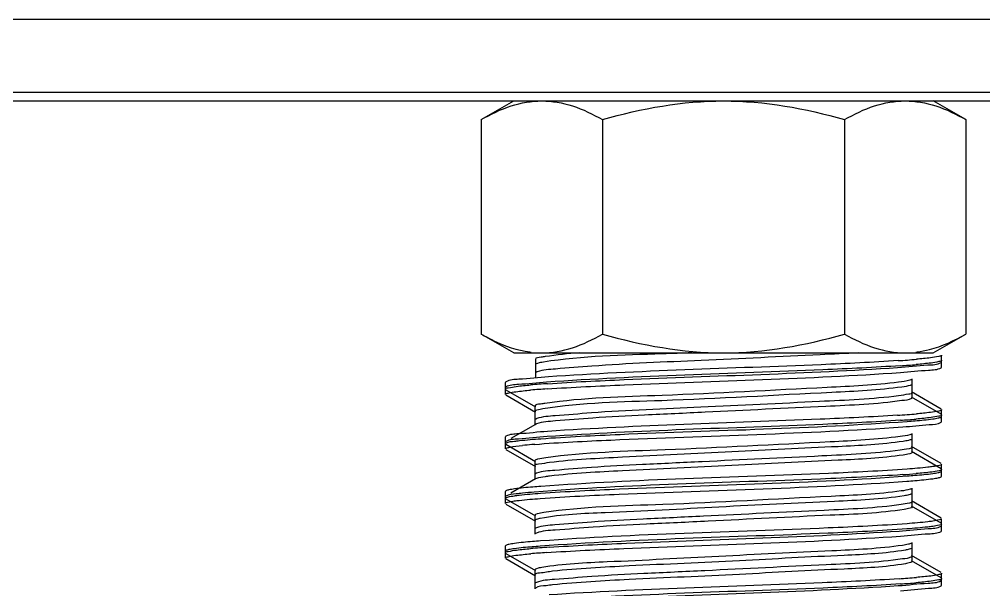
# Model space of a CAD drawing. Extents: x 27938 to 650306, y -92720 to 1524912.
# Drawn here: x 300501.2 to 300922.4, y 810399.1 to 810648.1 of the extents above; entities that cross this region are included whole.
import ezdxf

# ---------------------------------------------------------------- set-up
doc = ezdxf.new("R2010")
doc.units = 0
doc.header["$LTSCALE"] = 1000
doc.header["$MEASUREMENT"] = 0

msp = doc.modelspace()

# ---------------------------------------------------------------- linework, layer by layer
at = {"linetype": 'Continuous'}
for p, q in [((298967.82, 810648.09), (302649.74, 810648.09)), ((298967.82, 810612.45), (302649.74, 810612.45)), ((300703, 810604.27), (300717.17, 810612.45)), ((300717.17, 810612.45), (300900.38, 810612.45)), ((300914.56, 810604.27), (300900.38, 810612.45)), ((300703, 810604.27), (300703, 810510.68)), ((300755.89, 810604.27), (300755.89, 810510.68)), ((300861.67, 810604.27), (300861.67, 810510.68)), ((300914.56, 810604.27), (300914.56, 810510.68)), ((300717.17, 810502.5), (300703, 810510.68)), ((300900.38, 810502.5), (300914.56, 810510.68)), ((300904.03, 810498.52), (300904.03, 810501.5)), ((300904.03, 810498.52), (300904.03, 810501.5)), ((300726.64, 810499.6), (300726.64, 810493.64)), ((300726.64, 810497.32), (300726.64, 810491.36)), ((300903.8, 810498.26), (300904.03, 810498.52)), ((300904.03, 810496.24), (300904.03, 810499.22)), ((300904.03, 810496.24), (300904.03, 810499.22)), ((300903.8, 810495.98), (300904.03, 810496.24)), ((300713.75, 810489.85), (300713.52, 810489.59)), ((300713.52, 810486.61), (300713.52, 810489.59)), ((300713.52, 810486.61), (300713.52, 810489.59)), ((300891.14, 810485.12), (300891.14, 810491.08)), ((300891.14, 810482.85), (300891.14, 810488.8)), ((300713.75, 810487.57), (300713.52, 810487.31)), ((300713.52, 810484.33), (300713.52, 810487.31)), ((300713.52, 810484.33), (300713.52, 810487.31)), ((300713.75, 810486.35), (300726.67, 810478.87)), ((300903.8, 810477.94), (300890.88, 810485.43)), ((300713.75, 810484.07), (300726.67, 810476.59)), ((300903.8, 810475.66), (300890.88, 810483.15)), ((300726.41, 810479.17), (300726.41, 810473.22)), ((300726.41, 810476.89), (300726.41, 810470.94)), ((300904.03, 810474.71), (300904.03, 810477.68)), ((300904.03, 810474.71), (300904.03, 810477.68)), ((300903.8, 810474.44), (300904.03, 810474.71)), ((300903.8, 810472.17), (300904.03, 810472.43)), ((300904.03, 810472.43), (300904.03, 810475.4)), ((300904.03, 810472.43), (300904.03, 810475.4)), ((300726.67, 810471.24), (300715.92, 810465.01)), ((300713.75, 810466.04), (300713.52, 810465.78)), ((300713.52, 810462.8), (300713.52, 810465.78)), ((300713.52, 810462.8), (300713.52, 810465.78)), ((300713.75, 810463.76), (300713.52, 810463.5)), ((300713.52, 810460.52), (300713.52, 810463.5)), ((300713.52, 810460.52), (300713.52, 810463.5)), ((300891.14, 810461.31), (300891.14, 810467.26)), ((300891.14, 810459.03), (300891.14, 810464.99)), ((300713.75, 810462.54), (300726.67, 810455.06)), ((300713.75, 810460.26), (300726.67, 810452.78)), ((300903.8, 810454.13), (300890.88, 810461.61)), ((300903.8, 810451.85), (300890.88, 810459.33)), ((300726.41, 810455.36), (300726.41, 810449.4)), ((300726.41, 810453.08), (300726.41, 810447.13)), ((300903.8, 810450.63), (300904.03, 810450.89)), ((300904.03, 810450.89), (300904.03, 810453.87)), ((300904.03, 810448.61), (300904.03, 810451.59)), ((300904.03, 810448.61), (300904.03, 810451.59)), ((300726.67, 810447.43), (300715.92, 810441.2)), ((300727.14, 810449.91), (300726.68, 810449.71)), ((300727.12, 810447.62), (300726.68, 810447.43)), ((300903.8, 810448.35), (300904.03, 810448.61)), ((300891.14, 810437.5), (300891.14, 810443.45)), ((300713.75, 810442.22), (300713.52, 810441.96)), ((300713.52, 810438.99), (300713.52, 810441.96)), ((300713.52, 810438.99), (300713.52, 810441.96)), ((300713.75, 810439.95), (300713.52, 810439.68)), ((300713.52, 810436.71), (300713.52, 810439.68)), ((300713.52, 810436.71), (300713.52, 810439.68)), ((300713.75, 810438.73), (300726.67, 810431.24)), ((300891.14, 810435.22), (300891.14, 810441.17)), ((300713.75, 810436.45), (300726.67, 810428.96)), ((300903.8, 810430.32), (300890.88, 810437.8)), ((300903.8, 810428.04), (300890.88, 810435.52)), ((300726.41, 810431.55), (300726.41, 810425.59)), ((300904.03, 810427.08), (300904.03, 810430.06)), ((300904.03, 810427.08), (300904.03, 810430.06)), ((300726.41, 810429.27), (300726.41, 810423.31)), ((300727.09, 810426.08), (300726.67, 810425.89)), ((300903.8, 810426.82), (300904.03, 810427.08)), ((300904.03, 810424.8), (300904.03, 810427.78)), ((300904.03, 810424.8), (300904.03, 810427.78)), ((300727.08, 810423.8), (300726.67, 810423.61)), ((300903.8, 810424.54), (300904.03, 810424.8)), ((300713.75, 810418.41), (300713.52, 810418.15)), ((300713.52, 810415.17), (300713.52, 810418.15)), ((300713.52, 810415.17), (300713.52, 810418.15)), ((300891.14, 810413.69), (300891.14, 810419.64)), ((300891.14, 810411.41), (300891.14, 810417.36)), ((300713.75, 810416.13), (300713.52, 810415.87)), ((300713.52, 810412.89), (300713.52, 810415.87)), ((300713.52, 810412.89), (300713.52, 810415.87)), ((300713.75, 810414.91), (300726.67, 810407.43)), ((300903.8, 810406.5), (300890.88, 810413.99)), ((300713.75, 810412.63), (300726.67, 810405.15)), ((300903.8, 810404.23), (300890.88, 810411.71)), ((300726.41, 810407.73), (300726.41, 810401.78)), ((300726.41, 810405.45), (300726.41, 810399.5)), ((300904.03, 810403.27), (300904.03, 810406.24)), ((300904.03, 810403.27), (300904.03, 810406.24)), ((300727.04, 810402.25), (300726.67, 810402.08)), ((300903.8, 810403.01), (300904.03, 810403.27)), ((300903.8, 810400.73), (300904.03, 810400.99)), ((300904.03, 810400.99), (300904.03, 810403.97)), ((300904.03, 810400.99), (300904.03, 810403.97))]:
    msp.add_line(p, q, dxfattribs=at)
at = {"color": 2}
msp.add_line((291494.66, 810616.31), (303887.38, 810616.31), dxfattribs=at)
at = {"color": 7}
msp.add_line((300717.17, 810502.5), (300900.38, 810502.5), dxfattribs=at)
at = {"linetype": 'Continuous'}
for centre, radius, start, end in [((300729.56, 810543.65), 41.16, 262.5984, 263.3661), ((300888, 810543.65), 41.16, 276.6338, 277.4031), ((300857.4, 810923.86), 425.7, 273.7304, 274.8001), ((300858.67, 810905.6), 409.67, 273.8316, 274.8033), ((300759.5, 810072.45), 417.47, 93.783, 94.8009), ((300759.11, 810075.17), 412.46, 93.8102, 94.8059), ((300857.01, 810904.95), 430.61, 273.6995, 274.7995), ((300858.63, 810882.24), 410.12, 273.8286, 274.8033), ((300742.59, 810249.21), 213.92, 94.7007, 95.8096), ((300752.23, 810136.2), 327.34, 94.5302, 94.7613), ((300860, 810841.24), 392.88, 273.9474, 274.8034), ((300760.35, 809990.24), 428.27, 93.7148, 94.7991), ((300758.76, 810008.04), 408.13, 93.8414, 94.804), ((300857.83, 810823.25), 420.32, 273.7644, 274.8009), ((300858.76, 810809.17), 408.49, 273.8394, 274.8035)]:
    msp.add_arc(centre, radius, start, end, dxfattribs=at)
for points, knots in [([(300703, 810604.27), (300707.15, 810606.67), (300715.59, 810610.76), (300724.93, 810612.45), (300729.45, 810612.45)], [0, 0, 0, 0, 0.514931, 1, 1, 1, 1]), ([(300729.45, 810612.45), (300733.96, 810612.45), (300743.3, 810610.76), (300751.74, 810606.67), (300755.89, 810604.27)], [0, 0, 0, 0, 0.485069, 1, 1, 1, 1]), ([(300861.67, 810604.27), (300865.82, 810606.67), (300874.25, 810610.76), (300883.6, 810612.45), (300888.11, 810612.45)], [0, 0, 0, 0, 0.514931, 1, 1, 1, 1]), ([(300888.11, 810612.45), (300892.63, 810612.45), (300901.97, 810610.76), (300910.4, 810606.67), (300914.56, 810604.27)], [0, 0, 0, 0, 0.485069, 1, 1, 1, 1]), ([(300703, 810510.68), (300704.71, 810509.7), (300711.38, 810506.12), (300718.7, 810503.56), (300724.26, 810502.84)], [0, 0, 0, 0, 0.26074, 1, 1, 1, 1]), ([(300729.45, 810502.5), (300733.96, 810502.5), (300743.3, 810504.19), (300751.74, 810508.29), (300755.89, 810510.68)], [0, 0, 0, 0, 0.485069, 1, 1, 1, 1]), ([(300861.67, 810510.68), (300865.82, 810508.29), (300874.25, 810504.19), (300883.6, 810502.5), (300888.11, 810502.5)], [0, 0, 0, 0, 0.514931, 1, 1, 1, 1]), ([(300893.3, 810502.84), (300895.11, 810503.08), (300902.57, 810504.56), (300909.57, 810507.81), (300914.56, 810510.68)], [0, 0, 0, 0, 0.241319, 1, 1, 1, 1]), ([(300867.68, 810502.5), (300862.12, 810502.15), (300839.23, 810501.09), (300800.48, 810499.08), (300761.84, 810497.63), (300738.08, 810495.58), (300730, 810495.02), (300727.43, 810494.17)], [0.1128028, 0.1128028, 0.1128028, 0.1128028, 0.2183399, 0.5463795, 0.8484707, 0.9488124, 1, 1, 1, 1]), ([(300794.93, 810502.5), (300790.64, 810502.32), (300769, 810501.48), (300747.26, 810501.16), (300730.13, 810498.43)], [0.5868121, 0.5868121, 0.5868121, 0.5868121, 0.6687512, 1, 1, 1, 1]), ([(300904.03, 810501.5), (300904.03, 810501.04), (300901.61, 810500.77), (300900.4, 810500.44), (300899.19, 810500.28)], [0, 0, 0, 0, 0.270722, 1, 1, 1, 1]), ([(300730.13, 810498.43), (300729.25, 810498.28), (300728.31, 810498.06), (300726.63, 810497.66), (300726.64, 810497.32)], [0, 0, 0, 0, 0.719897, 1, 1, 1, 1]), ([(300730.96, 810500.83), (300730.33, 810500.74), (300729.11, 810500.39), (300726.64, 810500.47), (300726.64, 810499.6)], [0, 0, 0, 0, 0.421799, 1, 1, 1, 1]), ([(300885.1, 810499.06), (300873.87, 810498.32), (300822.93, 810495.88), (300771.94, 810494.66), (300732.28, 810492.01)], [0, 0, 0, 0, 0.220591, 1, 1, 1, 1]), ([(300884.8, 810496.07), (300889.2, 810496.36), (300895.36, 810497.21), (300902.09, 810497.28), (300903.8, 810498.26)], [0, 0, 0, 0, 0.691489, 1, 1, 1, 1]), ([(300904.03, 810499.22), (300904.03, 810498.78), (300901.74, 810498.5), (300900.58, 810498.18), (300899.43, 810498.03)], [0, 0, 0, 0, 0.271511, 1, 1, 1, 1]), ([(300727.43, 810494.17), (300727.33, 810494.14), (300727.15, 810494.07), (300726.97, 810493.99), (300726.9, 810493.94)], [0, 0, 0, 0, 0.556917, 1, 1, 1, 1]), ([(300886.04, 810496.85), (300874.77, 810496.08), (300823.26, 810493.6), (300771.69, 810492.41), (300731.52, 810489.68)], [0, 0, 0, 0, 0.219185, 1, 1, 1, 1]), ([(300731.7, 810486.71), (300742.98, 810487.48), (300794.42, 810489.95), (300845.93, 810491.15), (300886.02, 810493.87)], [0, 0, 0, 0, 0.21965, 1, 1, 1, 1]), ([(300731.96, 810489.01), (300743.1, 810489.76), (300794.05, 810492.21), (300845.05, 810493.44), (300884.8, 810496.07)], [0, 0, 0, 0, 0.218984, 1, 1, 1, 1]), ([(300886.02, 810493.87), (300890.13, 810494.15), (300895.9, 810494.95), (300902.19, 810495.06), (300903.8, 810495.98)], [0, 0, 0, 0, 0.690321, 1, 1, 1, 1]), ([(300732.28, 810492.01), (300727.99, 810491.72), (300721.98, 810490.89), (300715.42, 810490.81), (300713.75, 810489.85)], [0, 0, 0, 0, 0.691053, 1, 1, 1, 1]), ([(300731.52, 810489.68), (300727.41, 810489.4), (300721.64, 810488.6), (300715.36, 810488.49), (300713.75, 810487.57)], [0, 0, 0, 0, 0.690337, 1, 1, 1, 1]), ([(300885.25, 810489.64), (300874.89, 810488.35), (300840.39, 810486.71), (300788.95, 810483.79), (300747.67, 810482.84), (300730.74, 810480.4)], [0, 0, 0, 0, 0.20233, 0.668453, 1, 1, 1, 1]), ([(300890.88, 810490.78), (300890.65, 810490.65), (300888.81, 810490.05), (300886.9, 810489.84), (300885.25, 810489.64)], [0, 0, 0, 0, 0.135508, 1, 1, 1, 1]), ([(300713.52, 810486.61), (300713.52, 810487.06), (300715.89, 810487.34), (300717.07, 810487.66), (300718.26, 810487.81)], [0, 0, 0, 0, 0.271038, 1, 1, 1, 1]), ([(300713.52, 810484.33), (300713.52, 810484.77), (300715.8, 810485.05), (300716.96, 810485.36), (300718.11, 810485.51)], [0, 0, 0, 0, 0.271539, 1, 1, 1, 1]), ([(300886.72, 810487.55), (300876.58, 810486.11), (300841.51, 810484.59), (300789.36, 810481.35), (300747.04, 810480.74), (300729.91, 810478)], [0, 0, 0, 0, 0.19563, 0.668751, 1, 1, 1, 1]), ([(300891.14, 810485.12), (300891.14, 810484.57), (300888.18, 810484.27), (300886.73, 810483.87), (300885.25, 810483.68)], [0, 0, 0, 0, 0.270556, 1, 1, 1, 1]), ([(300890.87, 810488.5), (300890.7, 810488.39), (300889.35, 810487.91), (300887.93, 810487.72), (300886.72, 810487.55)], [0, 0, 0, 0, 0.144146, 1, 1, 1, 1]), ([(300730.74, 810480.4), (300730.11, 810480.31), (300728.89, 810479.97), (300726.42, 810480.04), (300726.41, 810479.17)], [0, 0, 0, 0, 0.421799, 1, 1, 1, 1]), ([(300886.72, 810481.6), (300875.69, 810480.03), (300846.97, 810478.84), (300809.52, 810476.93), (300775.62, 810475.32), (300753.75, 810474.27), (300738.11, 810472.88), (300729.78, 810472.34), (300727.17, 810471.45)], [0, 0, 0, 0, 0.208967, 0.538107, 0.703891, 0.84582, 0.948226, 1, 1, 1, 1]), ([(300885.25, 810483.68), (300873.81, 810482.26), (300844.95, 810480.97), (300800.26, 810478.66), (300761.62, 810477.21), (300737.86, 810475.15), (300729.77, 810474.6), (300727.21, 810473.74)], [0, 0, 0, 0, 0.21834, 0.54638, 0.848471, 0.948812, 1, 1, 1, 1]), ([(300891.14, 810482.85), (300891.14, 810482.71), (300889.58, 810481.7), (300888.12, 810481.8), (300886.72, 810481.6)], [0, 0, 0, 0, 0.089983, 1, 1, 1, 1]), ([(300729.91, 810478), (300729.03, 810477.86), (300728.09, 810477.63), (300726.41, 810477.24), (300726.41, 810476.89)], [0, 0, 0, 0, 0.719897, 1, 1, 1, 1]), ([(300904.03, 810477.68), (300904.03, 810477.22), (300901.58, 810476.96), (300900.36, 810476.62), (300899.14, 810476.46)], [0, 0, 0, 0, 0.270552, 1, 1, 1, 1]), ([(300727.21, 810473.74), (300727.11, 810473.71), (300726.93, 810473.64), (300726.75, 810473.56), (300726.68, 810473.52)], [0, 0, 0, 0, 0.556917, 1, 1, 1, 1]), ([(300728.99, 810464.99), (300740.51, 810465.83), (300793.84, 810468.43), (300847.25, 810469.47), (300888.98, 810472.55)], [0, 0, 0, 0, 0.216246, 1, 1, 1, 1]), ([(300886.02, 810473.03), (300874.76, 810472.27), (300823.32, 810469.79), (300771.82, 810468.59), (300731.7, 810465.88)], [0, 0, 0, 0, 0.219069, 1, 1, 1, 1]), ([(300884.8, 810475.23), (300873.52, 810474.49), (300822.57, 810472.05), (300771.57, 810470.84), (300731.96, 810468.17)], [0, 0, 0, 0, 0.221599, 1, 1, 1, 1]), ([(300887.05, 810470.13), (300890.92, 810470.4), (300896.36, 810471.15), (300902.28, 810471.29), (300903.8, 810472.17)], [0, 0, 0, 0, 0.689207, 1, 1, 1, 1]), ([(300888.98, 810472.55), (300890.13, 810472.63), (300893.87, 810472.93), (300897.62, 810473.26), (300900.19, 810473.63)], [0, 0, 0, 0, 0.307531, 1, 1, 1, 1]), ([(300904.03, 810475.4), (300904.03, 810474.97), (300901.73, 810474.68), (300900.58, 810474.37), (300899.42, 810474.22)], [0, 0, 0, 0, 0.271487, 1, 1, 1, 1]), ([(300900.19, 810473.63), (300900.98, 810473.74), (300902.18, 810473.95), (300903.42, 810474.22), (300903.8, 810474.44)], [0, 0, 0, 0, 0.642799, 1, 1, 1, 1]), ([(300731.96, 810468.17), (300727.74, 810467.89), (300721.83, 810467.07), (300715.39, 810466.98), (300713.75, 810466.04)], [0, 0, 0, 0, 0.69074, 1, 1, 1, 1]), ([(300726.38, 810462.51), (300737.43, 810463.39), (300790.99, 810466.03), (300844.62, 810467.17), (300887.05, 810470.13)], [0, 0, 0, 0, 0.20676, 1, 1, 1, 1]), ([(300727.17, 810471.45), (300727.08, 810471.42), (300726.91, 810471.36), (300726.74, 810471.28), (300726.67, 810471.24)], [0, 0, 0, 0, 0.55453, 1, 1, 1, 1]), ([(300713.52, 810462.8), (300713.52, 810462.92), (300714.94, 810463.81), (300716.23, 810463.72), (300717.49, 810463.9)], [0, 0, 0, 0, 0.088851, 1, 1, 1, 1]), ([(300731.7, 810465.88), (300727.54, 810465.6), (300721.72, 810464.79), (300715.37, 810464.69), (300713.75, 810463.76)], [0, 0, 0, 0, 0.690525, 1, 1, 1, 1]), ([(300717.49, 810463.9), (300718.22, 810464), (300722.04, 810464.46), (300725.88, 810464.76), (300728.99, 810464.99)], [0, 0, 0, 0, 0.191579, 1, 1, 1, 1]), ([(300885.85, 810465.9), (300875.72, 810464.58), (300841.45, 810462.96), (300789.95, 810460.05), (300748.39, 810459.03), (300731.14, 810456.65)], [0, 0, 0, 0, 0.197662, 0.663013, 1, 1, 1, 1]), ([(300887.24, 810463.82), (300877.84, 810462.39), (300852.81, 810461.26), (300811.98, 810459.14), (300769.97, 810457.17), (300743.4, 810455.84), (300732.82, 810454.58)], [0, 0, 0, 0, 0.184318, 0.484662, 0.793435, 1, 1, 1, 1]), ([(300890.88, 810466.96), (300890.67, 810466.84), (300889.03, 810466.29), (300887.32, 810466.09), (300885.85, 810465.9)], [0, 0, 0, 0, 0.138663, 1, 1, 1, 1]), ([(300890.87, 810464.68), (300890.48, 810464.46), (300889.25, 810464.16), (300888.03, 810463.93), (300887.24, 810463.82)], [0, 0, 0, 0, 0.362852, 1, 1, 1, 1]), ([(300713.52, 810460.52), (300713.52, 810460.72), (300714.37, 810461.05), (300714.92, 810461.18), (300715.4, 810461.27)], [0, 0, 0, 0, 0.292788, 1, 1, 1, 1]), ([(300885.85, 810459.95), (300874.54, 810458.47), (300845.67, 810457.19), (300808.16, 810455.34), (300774.64, 810453.74), (300753.14, 810452.7), (300737.83, 810451.31), (300729.69, 810450.79), (300727.14, 810449.91)], [0, 0, 0, 0, 0.21516, 0.544196, 0.7084, 0.848448, 0.949211, 1, 1, 1, 1]), ([(300891.14, 810461.31), (300891.14, 810460.81), (300888.51, 810460.48), (300887.18, 810460.12), (300885.85, 810459.95)], [0, 0, 0, 0, 0.27224, 1, 1, 1, 1]), ([(300731.14, 810456.65), (300729.95, 810456.48), (300728.74, 810456.17), (300726.41, 810455.81), (300726.41, 810455.36)], [0, 0, 0, 0, 0.72583, 1, 1, 1, 1]), ([(300887.24, 810457.86), (300877.84, 810456.44), (300852.81, 810455.31), (300811.98, 810453.19), (300769.97, 810451.21), (300743.4, 810449.89), (300732.82, 810448.63)], [0, 0, 0, 0, 0.184318, 0.484662, 0.793435, 1, 1, 1, 1]), ([(300891.14, 810459.03), (300891.13, 810458.65), (300889.25, 810458.27), (300888.22, 810458.01), (300887.24, 810457.86)], [0, 0, 0, 0, 0.27791, 1, 1, 1, 1]), ([(300732.82, 810454.58), (300731.22, 810454.39), (300729.65, 810453.94), (300726.41, 810453.68), (300726.41, 810453.08)], [0, 0, 0, 0, 0.729301, 1, 1, 1, 1]), ([(300888.98, 810451.71), (300877.55, 810450.87), (300824.22, 810448.26), (300770.81, 810447.2), (300728.99, 810444.15)], [0, 0, 0, 0, 0.214632, 1, 1, 1, 1]), ([(300900.19, 810452.79), (300899.48, 810452.69), (300895.75, 810452.23), (300892.01, 810451.93), (300888.98, 810451.71)], [0, 0, 0, 0, 0.1913, 1, 1, 1, 1]), ([(300904.03, 810451.59), (300904.03, 810451.18), (300901.88, 810450.88), (300900.78, 810450.59), (300899.69, 810450.44)], [0, 0, 0, 0, 0.272455, 1, 1, 1, 1]), ([(300904.03, 810453.87), (300904.03, 810453.5), (300902.15, 810453.18), (300901.15, 810452.93), (300900.19, 810452.79)], [0, 0, 0, 0, 0.274621, 1, 1, 1, 1]), ([(300887.05, 810449.29), (300875.09, 810448.46), (300821.46, 810445.86), (300767.73, 810444.98), (300726.16, 810441.66)], [0, 0, 0, 0, 0.22323, 1, 1, 1, 1]), ([(300732.82, 810448.63), (300732.18, 810448.55), (300730.27, 810448.29), (300728.33, 810448.05), (300727.12, 810447.62)], [0, 0, 0, 0, 0.338076, 1, 1, 1, 1]), ([(300728.82, 810441.16), (300740.32, 810442.01), (300793.69, 810444.61), (300847.13, 810445.65), (300888.92, 810448.73)], [0, 0, 0, 0, 0.215731, 1, 1, 1, 1]), ([(300888.9, 810446.45), (300890.05, 810446.53), (300893.82, 810446.83), (300897.58, 810447.17), (300900.17, 810447.53)], [0, 0, 0, 0, 0.307506, 1, 1, 1, 1]), ([(300888.92, 810448.73), (300890.08, 810448.81), (300893.83, 810449.11), (300897.59, 810449.45), (300900.17, 810449.81)], [0, 0, 0, 0, 0.307513, 1, 1, 1, 1]), ([(300900.17, 810449.81), (300900.97, 810449.92), (300902.18, 810450.13), (300903.41, 810450.41), (300903.8, 810450.63)], [0, 0, 0, 0, 0.642963, 1, 1, 1, 1]), ([(300900.17, 810447.53), (300900.96, 810447.64), (300902.17, 810447.86), (300903.41, 810448.13), (300903.8, 810448.35)], [0, 0, 0, 0, 0.643037, 1, 1, 1, 1]), ([(300717.49, 810443.06), (300716.67, 810442.95), (300715.42, 810442.73), (300714.15, 810442.45), (300713.75, 810442.22)], [0, 0, 0, 0, 0.644174, 1, 1, 1, 1]), ([(300728.99, 810444.15), (300727.81, 810444.07), (300723.97, 810443.77), (300720.13, 810443.43), (300717.49, 810443.06)], [0, 0, 0, 0, 0.307205, 1, 1, 1, 1]), ([(300728.74, 810438.88), (300740.22, 810439.72), (300793.61, 810442.33), (300847.08, 810443.37), (300888.9, 810446.45)], [0, 0, 0, 0, 0.215475, 1, 1, 1, 1]), ([(300890.88, 810443.15), (300890.69, 810443.04), (300889.24, 810442.53), (300887.72, 810442.34), (300886.42, 810442.16)], [0, 0, 0, 0, 0.142097, 1, 1, 1, 1]), ([(300713.52, 810438.99), (300713.52, 810439.36), (300715.45, 810439.68), (300716.46, 810439.94), (300717.44, 810440.08)], [0, 0, 0, 0, 0.274232, 1, 1, 1, 1]), ([(300720.94, 810441.19), (300720.03, 810441.1), (300717.65, 810440.75), (300715.07, 810440.71), (300713.75, 810439.95)], [0, 0, 0, 0, 0.375236, 1, 1, 1, 1]), ([(300717.41, 810437.79), (300718.13, 810437.9), (300721.9, 810438.36), (300725.68, 810438.65), (300728.74, 810438.88)], [0, 0, 0, 0, 0.191416, 1, 1, 1, 1]), ([(300717.44, 810440.08), (300718.16, 810440.18), (300721.95, 810440.64), (300725.75, 810440.94), (300728.82, 810441.16)], [0, 0, 0, 0, 0.191511, 1, 1, 1, 1]), ([(300887.73, 810440.08), (300877.66, 810438.45), (300850.56, 810437.38), (300807.04, 810435.19), (300764.29, 810432.78), (300738.1, 810431.98), (300728.78, 810430.18)], [0, 0, 0, 0, 0.192134, 0.50924, 0.821185, 1, 1, 1, 1]), ([(300886.42, 810442.16), (300876.27, 810440.76), (300841.47, 810439.21), (300789.52, 810436.09), (300747.47, 810435.32), (300730.3, 810432.71)], [0, 0, 0, 0, 0.196452, 0.666888, 1, 1, 1, 1]), ([(300890.87, 810440.87), (300890.53, 810440.67), (300889.46, 810440.39), (300888.4, 810440.19), (300887.73, 810440.08)], [0, 0, 0, 0, 0.368601, 1, 1, 1, 1]), ([(300713.52, 810436.71), (300713.52, 810437.08), (300715.43, 810437.4), (300716.43, 810437.66), (300717.41, 810437.79)], [0, 0, 0, 0, 0.274372, 1, 1, 1, 1]), ([(300887.73, 810434.13), (300877.03, 810432.4), (300848.37, 810431.37), (300810.85, 810429.35), (300776.38, 810427.73), (300754.03, 810426.68), (300738.14, 810425.22), (300729.68, 810424.74), (300727.08, 810423.8)], [0, 0, 0, 0, 0.201859, 0.53258, 0.70075, 0.844896, 0.948529, 1, 1, 1, 1]), ([(300886.42, 810436.21), (300875.25, 810434.67), (300846.38, 810433.44), (300808.8, 810431.55), (300774.97, 810429.94), (300753.25, 810428.9), (300737.82, 810427.48), (300729.62, 810426.99), (300727.09, 810426.08)], [0, 0, 0, 0, 0.211837, 0.541782, 0.707159, 0.848243, 0.949504, 1, 1, 1, 1]), ([(300891.14, 810437.5), (300891.14, 810437.05), (300888.81, 810436.69), (300887.6, 810436.37), (300886.42, 810436.21)], [0, 0, 0, 0, 0.274197, 1, 1, 1, 1]), ([(300891.14, 810435.22), (300891.13, 810434.88), (300889.51, 810434.49), (300888.59, 810434.26), (300887.73, 810434.13)], [0, 0, 0, 0, 0.28085, 1, 1, 1, 1]), ([(300730.3, 810432.71), (300729.32, 810432.57), (300728.3, 810432.31), (300726.41, 810431.93), (300726.41, 810431.55)], [0, 0, 0, 0, 0.722107, 1, 1, 1, 1]), ([(300728.78, 810430.18), (300728.18, 810430.06), (300727.5, 810429.9), (300726.41, 810429.52), (300726.41, 810429.27)], [0, 0, 0, 0, 0.710182, 1, 1, 1, 1]), ([(300904.03, 810430.06), (300904.03, 810429.69), (300902.14, 810429.37), (300901.14, 810429.11), (300900.17, 810428.98)], [0, 0, 0, 0, 0.274546, 1, 1, 1, 1]), ([(300888.9, 810425.61), (300877.43, 810424.77), (300824.04, 810422.16), (300770.57, 810421.11), (300728.74, 810418.04)], [0, 0, 0, 0, 0.215162, 1, 1, 1, 1]), ([(300888.92, 810427.89), (300877.47, 810427.05), (300824.1, 810424.45), (300770.65, 810423.39), (300728.82, 810420.33)], [0, 0, 0, 0, 0.214988, 1, 1, 1, 1]), ([(300885.42, 810424.67), (300889.68, 810424.96), (300895.64, 810425.78), (300902.14, 810425.87), (300903.8, 810426.82)], [0, 0, 0, 0, 0.690898, 1, 1, 1, 1]), ([(300900.17, 810426.7), (300899.45, 810426.59), (300895.71, 810426.14), (300891.94, 810425.84), (300888.9, 810425.61)], [0, 0, 0, 0, 0.191316, 1, 1, 1, 1]), ([(300900.17, 810428.98), (300899.46, 810428.87), (300895.72, 810428.42), (300891.96, 810428.12), (300888.92, 810427.89)], [0, 0, 0, 0, 0.191312, 1, 1, 1, 1]), ([(300904.03, 810427.78), (300904.03, 810427.41), (300902.13, 810427.09), (300901.14, 810426.83), (300900.17, 810426.7)], [0, 0, 0, 0, 0.274513, 1, 1, 1, 1]), ([(300731.42, 810415.26), (300742.7, 810416.03), (300794.27, 810418.51), (300845.9, 810419.7), (300886.11, 810422.44)], [0, 0, 0, 0, 0.219074, 1, 1, 1, 1]), ([(300732.6, 810417.61), (300743.85, 810418.36), (300794.79, 810420.8), (300845.79, 810422.02), (300885.42, 810424.67)], [0, 0, 0, 0, 0.221083, 1, 1, 1, 1]), ([(300886.11, 810422.44), (300890.21, 810422.72), (300895.95, 810423.51), (300902.2, 810423.62), (300903.8, 810424.54)], [0, 0, 0, 0, 0.690221, 1, 1, 1, 1]), ([(300717.44, 810419.24), (300716.64, 810419.13), (300715.4, 810418.91), (300714.14, 810418.64), (300713.75, 810418.41)], [0, 0, 0, 0, 0.643682, 1, 1, 1, 1]), ([(300728.74, 810418.04), (300727.57, 810417.96), (300723.79, 810417.66), (300720.01, 810417.32), (300717.41, 810416.96)], [0, 0, 0, 0, 0.307396, 1, 1, 1, 1]), ([(300728.82, 810420.33), (300727.65, 810420.24), (300723.85, 810419.95), (300720.06, 810419.61), (300717.44, 810419.24)], [0, 0, 0, 0, 0.307292, 1, 1, 1, 1]), ([(300886.96, 810418.43), (300876.76, 810416.93), (300849.91, 810415.75), (300806.93, 810413.64), (300764.72, 810411.36), (300738.82, 810410.39), (300729.37, 810408.75)], [0, 0, 0, 0, 0.195819, 0.509469, 0.817855, 1, 1, 1, 1]), ([(300890.87, 810419.34), (300890.45, 810419.1), (300889.12, 810418.78), (300887.81, 810418.55), (300886.96, 810418.43)], [0, 0, 0, 0, 0.359937, 1, 1, 1, 1]), ([(300890.87, 810417.06), (300890.57, 810416.88), (300889.66, 810416.62), (300888.76, 810416.44), (300888.18, 810416.34)], [0, 0, 0, 0, 0.37501, 1, 1, 1, 1]), ([(300713.52, 810415.17), (300713.52, 810415.63), (300715.96, 810415.9), (300717.18, 810416.24), (300718.4, 810416.39)], [0, 0, 0, 0, 0.270597, 1, 1, 1, 1]), ([(300713.52, 810412.89), (300713.52, 810413.33), (300715.79, 810413.61), (300716.94, 810413.92), (300718.09, 810414.07)], [0, 0, 0, 0, 0.271622, 1, 1, 1, 1]), ([(300717.41, 810416.96), (300716.61, 810416.85), (300715.39, 810416.63), (300714.14, 810416.36), (300713.75, 810416.13)], [0, 0, 0, 0, 0.64337, 1, 1, 1, 1]), ([(300888.18, 810416.34), (300879.36, 810414.81), (300855.08, 810413.83), (300814.9, 810411.61), (300772.46, 810409.69), (300745.25, 810408.32), (300734.16, 810407.11)], [0, 0, 0, 0, 0.17416, 0.470646, 0.783277, 1, 1, 1, 1]), ([(300891.14, 810413.69), (300891.14, 810413.55), (300889.68, 810412.58), (300888.28, 810412.67), (300886.96, 810412.47)], [0, 0, 0, 0, 0.091227, 1, 1, 1, 1]), ([(300729.37, 810408.75), (300728.63, 810408.62), (300727.81, 810408.43), (300726.41, 810408.03), (300726.41, 810407.73)], [0, 0, 0, 0, 0.715949, 1, 1, 1, 1]), ([(300886.96, 810412.47), (300875.94, 810410.86), (300847.09, 810409.7), (300809.45, 810407.76), (300775.34, 810406.14), (300753.38, 810405.1), (300737.83, 810403.65), (300729.56, 810403.19), (300727.04, 810402.25)], [0, 0, 0, 0, 0.20838, 0.539161, 0.705719, 0.84788, 0.949708, 1, 1, 1, 1]), ([(300888.18, 810410.39), (300879.36, 810408.86), (300855.08, 810407.87), (300814.9, 810405.65), (300772.46, 810403.74), (300745.25, 810402.36), (300734.16, 810401.16)], [0, 0, 0, 0, 0.17416, 0.470646, 0.783277, 1, 1, 1, 1]), ([(300891.14, 810411.41), (300891.13, 810411.11), (300889.75, 810410.71), (300888.93, 810410.52), (300888.18, 810410.39)], [0, 0, 0, 0, 0.284357, 1, 1, 1, 1]), ([(300734.16, 810407.11), (300732.23, 810406.9), (300730.38, 810406.33), (300726.41, 810406.16), (300726.41, 810405.45)], [0, 0, 0, 0, 0.732984, 1, 1, 1, 1]), ([(300904.03, 810406.24), (300904.03, 810405.8), (300901.65, 810405.52), (300900.45, 810405.19), (300899.26, 810405.04)], [0, 0, 0, 0, 0.270937, 1, 1, 1, 1]), ([(300734.16, 810401.16), (300733.23, 810401.06), (300730.74, 810400.68), (300728.05, 810400.6), (300726.67, 810399.8)], [0, 0, 0, 0, 0.372158, 1, 1, 1, 1]), ([(300886.11, 810401.6), (300874.83, 810400.83), (300823.26, 810398.35), (300771.64, 810397.16), (300731.42, 810394.42)], [0, 0, 0, 0, 0.21912, 1, 1, 1, 1]), ([(300732.29, 810393.78), (300743.49, 810394.53), (300794.42, 810396.97), (300845.42, 810398.2), (300885.11, 810400.84)], [0, 0, 0, 0, 0.220054, 1, 1, 1, 1]), ([(300885.42, 810403.83), (300874.25, 810403.09), (300823.31, 810400.64), (300772.32, 810399.41), (300732.6, 810396.78)], [0, 0, 0, 0, 0.21953, 1, 1, 1, 1]), ([(300885.11, 810400.84), (300889.44, 810401.13), (300895.5, 810401.97), (300902.12, 810402.04), (300903.8, 810403.01)], [0, 0, 0, 0, 0.691198, 1, 1, 1, 1]), ([(300886.04, 810398.62), (300890.15, 810398.9), (300895.92, 810399.7), (300902.2, 810399.81), (300903.8, 810400.73)], [0, 0, 0, 0, 0.690292, 1, 1, 1, 1]), ([(300904.03, 810403.97), (300904.03, 810403.53), (300901.75, 810403.25), (300900.6, 810402.93), (300899.45, 810402.79)], [0, 0, 0, 0, 0.271573, 1, 1, 1, 1])]:
    msp.add_open_spline(points, degree=3, knots=knots, dxfattribs=at)
for points in [[(300755.89, 810604.27), (300773.03, 810609.22), (300790.94, 810612.45), (300808.78, 810612.45)], [(300808.78, 810612.45), (300826.62, 810612.45), (300844.53, 810609.22), (300861.67, 810604.27)], [(300755.89, 810510.68), (300773.03, 810505.74), (300790.94, 810502.5), (300808.78, 810502.5)], [(300808.78, 810502.5), (300826.62, 810502.5), (300844.53, 810505.74), (300861.67, 810510.68)], [(300745.89, 810502.5), (300740.9, 810502.08), (300735.92, 810501.54), (300730.96, 810500.83)], [(300899.43, 810498.03), (300897.28, 810497.76), (300895.13, 810497.56), (300892.97, 810497.37)], [(300899.19, 810500.28), (300897.14, 810500.02), (300895.08, 810499.83), (300893.02, 810499.66)], [(300718.11, 810485.51), (300720.25, 810485.79), (300722.4, 810485.99), (300724.55, 810486.18)], [(300718.26, 810487.81), (300720.36, 810488.08), (300722.46, 810488.28), (300724.56, 810488.45)], [(300899.14, 810476.46), (300897.11, 810476.21), (300895.08, 810476.02), (300893.04, 810475.84)], [(300899.42, 810474.22), (300897.28, 810473.94), (300895.13, 810473.74), (300892.97, 810473.56)], [(300715.4, 810461.27), (300717.22, 810461.64), (300719.08, 810461.83), (300720.94, 810462.03)], [(300899.69, 810450.44), (300897.43, 810450.14), (300895.17, 810449.93), (300892.9, 810449.74)], [(300726.16, 810441.66), (300724.42, 810441.52), (300722.68, 810441.37), (300720.94, 810441.19)], [(300718.4, 810416.39), (300720.43, 810416.65), (300722.48, 810416.84), (300724.52, 810417.01)], [(300718.09, 810414.07), (300720.25, 810414.35), (300722.41, 810414.55), (300724.58, 810414.74)], [(300899.26, 810405.04), (300897.18, 810404.77), (300895.09, 810404.58), (300893, 810404.4)], [(300899.45, 810402.79), (300897.29, 810402.51), (300895.13, 810402.3), (300892.97, 810402.12)]]:
    msp.add_open_spline(points, degree=3, dxfattribs=at)

doc.saveas('drawing.dxf')
